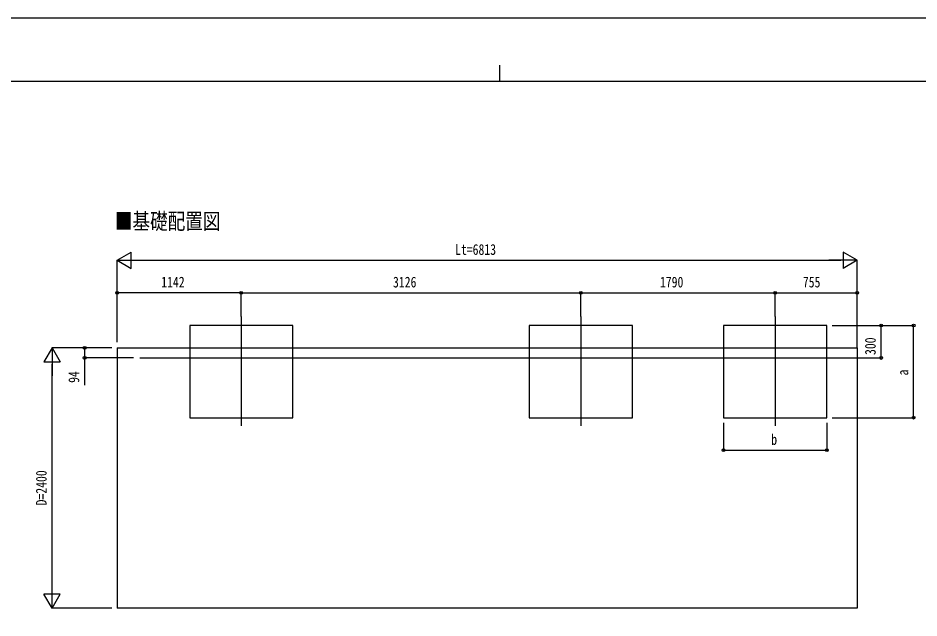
# Model space of a CAD drawing. Units: millimetres, scale not verified. Extents: x -12615 to 12615, y -8910 to 8910.
# Drawn here: x -4447 to 3849, y 3384 to 8910 of the extents above; entities that cross this region are included whole.
import ezdxf
from ezdxf.enums import TextEntityAlignment as Align

# ---------------------------------------------------------------- set-up
doc = ezdxf.new("R2010")
doc.units = ezdxf.units.MM
doc.header["$LTSCALE"] = 50
for name, color, linetype in [('0-2_USER1', 3, 'Continuous'), ('0-3_YKK_12', 2, 'Continuous'), ('0-5_YKK_A1', 4, 'Continuous'), ('0-6_YKK_D', 6, 'Continuous'), ('0-7_YKK_ZWAK', 7, 'Continuous')]:
    doc.layers.add(name, color=color, linetype=linetype)
doc.styles.add('ＭＳ ゴシック', font='')
doc.styles.get('ＭＳ ゴシック').set_extended_font_data('MS Gothic')

msp = doc.modelspace()

# ---------------------------------------------------------------- linework, layer by layer
at = {"layer": '0-3_YKK_12'}
for p, q in [((-2391.58, 6160.02), (-2391.58, 5153.37)), ((734.42, 6160.02), (734.42, 5153.37)), ((2524.42, 6160.02), (2524.42, 5153.37)), ((-3324.25, 5778.76), (3104.42, 5778.76))]:
    msp.add_line(p, q, dxfattribs=at)
at = {"layer": '0-5_YKK_A1'}
for p, q in [((-3533.58, 5872.76), (3279.42, 5872.76)), ((-3533.58, 5872.76), (-3533.58, 3472.76)), ((3279.42, 5872.76), (3279.42, 3472.76)), ((3279.42, 3472.76), (-3533.58, 3472.76))]:
    msp.add_line(p, q, dxfattribs=at)
for points in [[(-2866.38, 5228.76), (-1916.38, 5228.76), (-1916.38, 6078.76), (-2866.38, 6078.76)], [(259.62, 5228.76), (1209.62, 5228.76), (1209.62, 6078.76), (259.62, 6078.76)], [(2049.62, 5228.76), (2999.62, 5228.76), (2999.62, 6078.76), (2049.62, 6078.76)]]:
    msp.add_lwpolyline(points, close=True, dxfattribs=at)
at = {"layer": '0-6_YKK_D'}
for p, q in [((-3533.58, 6678.76), (-3403.68, 6753.76)), ((-3403.68, 6603.76), (-3403.68, 6753.76)), ((3279.42, 6678.76), (3149.51, 6753.76)), ((3149.51, 6753.76), (3149.51, 6603.76)), ((-3533.58, 5922.76), (-3533.58, 6679.76)), ((-3533.58, 6678.76), (-3403.68, 6603.76)), ((-3533.58, 6678.76), (-3273.77, 6678.76)), ((-3383.58, 6678.76), (3129.42, 6678.76)), ((3279.42, 6678.76), (3019.61, 6678.76)), ((3279.42, 6678.76), (3149.51, 6603.76)), ((3279.42, 5873.76), (3279.42, 6679.76)), ((-3533.58, 5923.76), (-3533.58, 6379.76)), ((-2391.58, 6378.76), (-3533.58, 6378.76)), ((-2391.58, 6162.02), (-2391.58, 6379.76)), ((-2391.58, 6161.02), (-2391.58, 6379.76)), ((-2391.58, 6378.76), (734.42, 6378.76)), ((734.42, 6162.02), (734.42, 6379.76)), ((734.42, 6161.02), (734.42, 6379.76)), ((734.42, 6378.76), (2524.42, 6378.76)), ((2524.42, 6161.02), (2524.42, 6379.76)), ((2524.42, 6162.02), (2524.42, 6379.76)), ((2524.42, 6378.76), (3279.42, 6378.76)), ((3279.42, 5874.76), (3279.42, 6379.76)), ((3049.62, 6078.76), (3800.62, 6078.76)), ((3050.62, 6078.76), (3500.62, 6078.76)), ((3499.62, 5778.76), (3499.62, 6078.76)), ((3799.62, 5228.76), (3799.62, 6078.76)), ((-4133.58, 5872.76), (-4208.58, 5742.86)), ((-3583.58, 5872.76), (-4134.58, 5872.76)), ((-4133.58, 5872.76), (-4058.58, 5742.86)), ((-4133.58, 5872.76), (-4133.58, 5612.96)), ((-3583.58, 5872.76), (-3834.58, 5872.76)), ((-4208.58, 5742.86), (-4058.58, 5742.86)), ((-3382.89, 5778.76), (-3834.58, 5778.76)), ((3105.42, 5778.76), (3500.62, 5778.76)), ((-4133.58, 3622.76), (-4133.58, 5722.76)), ((3049.62, 5228.76), (3800.62, 5228.76)), ((2049.62, 5181.68), (2049.62, 4927.76)), ((2999.62, 5179.75), (2999.62, 4927.76)), ((2049.62, 4928.76), (2999.62, 4928.76)), ((-4133.58, 3472.76), (-4133.58, 3732.57)), ((-4133.58, 3472.76), (-4208.58, 3602.67)), ((-4058.58, 3602.67), (-4208.58, 3602.67)), ((-4133.58, 3472.76), (-4058.58, 3602.67)), ((-3583.58, 3472.76), (-4134.58, 3472.76))]:
    msp.add_line(p, q, dxfattribs=at)
msp.add_lwpolyline([(-3833.58, 5872.76), (-3833.58, 5778.76), (-3833.58, 5529.36)], dxfattribs=at)
for centre in [(-3533.58, 6378.76), (-2391.58, 6378.76), (-2391.58, 6378.76), (734.42, 6378.76), (734.42, 6378.76), (2524.42, 6378.76), (2524.42, 6378.76), (3279.42, 6378.76), (3499.62, 6078.76), (3799.62, 6078.76), (-3833.58, 5872.76), (-3833.58, 5778.76), (3499.62, 5778.76), (3799.62, 5228.76), (2049.62, 4928.76), (2999.62, 4928.76)]:
    msp.add_circle(centre, 12.75, dxfattribs=at)
at = {"layer": '0-7_YKK_ZWAK'}
for p, q in [((-14.94, 8475), (-14.94, 8325)), ((11685.06, 8325), (-11714.94, 8325))]:
    msp.add_line(p, q, dxfattribs=at)
msp.add_lwpolyline([(-12615, -8910), (12615, -8910), (12615, 8910), (-12615, 8910)], close=True, dxfattribs=at)

# ---------------------------------------------------------------- texts
at = {"layer": '0-2_USER1', "style": 'ＭＳ ゴシック', "width": 0.8}
msp.add_text('■基礎配置図', height=148.5, dxfattribs=at).set_placement((-3555.18, 6919.26), align=Align.BOTTOM_LEFT)
at = {"layer": '0-6_YKK_D', "style": 'ＭＳ ゴシック', "width": 0.8}
for s, p in [('Lt=6813', (-422.28, 6698.76)), ('1142', (-3128.18, 6398.76)), ('3126', (-994.18, 6398.76)), ('1790', (1463.82, 6398.76)), ('755', (2779.52, 6398.76)), ('b', (2488.62, 4948.76))]:
    msp.add_text(s, height=98.97, dxfattribs=at).set_placement(p, align=Align.BOTTOM_LEFT)
for s, p in [('300', (3479.62, 5806.36)), ('94', (-3853.58, 5549.36)), ('a', (3779.62, 5617.76)), ('D=2400', (-4153.58, 4420.76))]:
    msp.add_text(s, height=98.97, rotation=90, dxfattribs=at).set_placement(p, align=Align.BOTTOM_LEFT)

doc.saveas('drawing.dxf')
